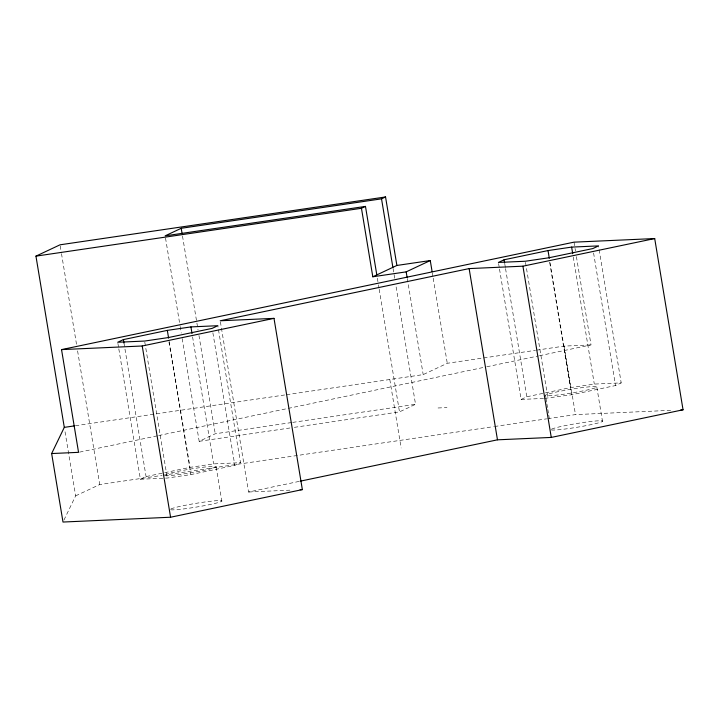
<?xml version="1.0" encoding="UTF-8"?>
<svg xmlns="http://www.w3.org/2000/svg" width="719" height="719" viewBox="0 0 719 719"><rect width="100%" height="100%" fill="white"/><g stroke="black" fill="none" stroke-linecap="round" stroke-linejoin="round"><path stroke-width="0.54" stroke-dasharray="3.6 2.7" d="M63.964 520.026L75.639 495.867L64.665 429.585M75.639 495.867L99.725 484.543L161.829 475.412M182.168 338.586L199.181 441.322L215.233 433.782L291.599 422.547M118.815 348.886L140.394 479.249L146.074 476.58L163.644 472.895M286.486 394.704L423.194 374.608L447.281 363.284L482.557 358.098M140.394 479.249L167.293 478.045L190.903 474.576L234.825 465.364L240.506 462.694L217.83 325.707M294.359 427.338L399.494 411.879L415.546 404.33L395.98 286.117M499.516 269.077L521.095 399.44L526.775 396.771L570.697 387.559L594.307 384.09L621.198 382.885L598.523 245.898M544.625 398.38L571.596 394.767L615.527 385.555L621.198 382.885M79.647 452.116L157.56 435.777M158.656 435.552L485.676 366.987M486.772 366.762L538.351 355.95M539.448 355.716L591.027 344.904L576.395 256.521M164.741 472.671L190.005 467.368L213.606 463.899L240.506 462.694M220.4 321.878L248.558 492.012L299.005 481.433M483.662 357.936L535.466 350.324M536.572 350.162L564.127 346.109L591.027 344.904M75.405 425.738L285.38 394.866M292.705 422.386L415.546 404.33M199.181 441.322L289.928 427.985M162.934 475.25L493.405 426.664M494.519 426.502L546.638 418.844M547.743 418.674L575.47 414.602L672.966 410.243M521.095 399.44L543.51 398.434M438.024 407.979L446.984 407.583M248.558 492.012L292.265 490.052M593.579 252.98L615.527 385.555M574.014 242.159L575.479 251.003M596.824 387.137L602.495 421.379M573.277 257.043L594.307 384.09M564.127 346.109L575.47 414.602M550.035 262.723L570.697 387.559M549.649 262.192L571.596 394.767M525.49 262.354L547.986 398.236M545.838 397.4L545.469 395.189A26.181 1.869 -9.4 0 1 563.867 390.543A26.181 1.869 -9.4 0 1 591.261 386.66L594.766 386.507A26.181 1.869 -9.4 0 1 584.592 390.57A26.181 1.869 -9.4 0 1 551.042 395.666L547.527 395.818A26.181 1.869 -9.4 0 1 545.631 395.657M546.018 398.506L546.746 402.919M546.934 404.024L547.662 408.446M547.842 409.551L548.579 413.964M548.759 415.07L549.307 418.386M504.828 264.197L505.376 267.513M505.556 268.618L526.775 396.771M498.6 263.549L499.328 267.971M432.281 272.699L433.018 277.112M433.198 278.217L447.281 363.284M407.287 278.496L423.194 374.608M393.05 268.448L394.704 278.388M377.367 278.199L378.275 283.726M378.464 284.832L379.012 288.148M379.192 289.254L399.494 411.879M389.806 379.515L401.148 448.009M212.878 332.798L234.825 465.364M182.5 236.03L198.04 329.931M198.956 335.458L215.233 433.782M216.14 466.937L221.812 501.188M192.575 336.852L213.606 463.899M165.523 238.052L179.975 325.33M180.154 326.435L181.251 333.059M169.154 341.426L190.005 467.368M168.956 342.01L190.903 474.576M144.798 342.163L167.293 478.045M123.947 342.909L146.074 476.58M117.898 343.367L118.635 347.78M60.216 245.916L61.313 252.549M61.501 253.654L76.681 345.345M77.589 350.872L99.725 484.543M164.948 475.475A26.181 1.869 -9.4 0 0 166.871 475.627L170.403 475.475A26.181 1.869 -9.4 0 0 203.98 470.361A26.181 1.869 -9.4 0 0 214.028 466.316L210.496 466.478A26.181 1.869 -9.4 0 0 166.323 474.27M170.619 509.717A26.181 1.869 -9.4 0 0 172.542 509.879L176.074 509.717A26.181 1.869 -9.4 0 0 209.651 504.612A26.181 1.869 -9.4 0 0 219.699 500.568L216.167 500.721A26.181 1.869 -9.4 0 0 185.583 505.223L179.84 506.428A26.181 1.869 -9.4 0 0 170.43 509.259M551.302 429.899A26.181 1.869 -9.4 0 0 553.199 430.061L556.713 429.908A26.181 1.869 -9.4 0 0 590.263 424.812A26.181 1.869 -9.4 0 0 600.437 420.75L596.923 420.903A26.181 1.869 -9.4 0 0 569.538 424.785A26.181 1.869 -9.4 0 0 551.14 429.432"/><path stroke-width="1.08" d="M300.102 481.2L497.476 439.821L551.266 437.422L683.05 409.794L654.703 238.555L522.92 266.183L469.13 268.591L220.212 320.773L274.002 318.364L302.357 489.603L170.574 517.231L62.993 522.039L51.651 453.545L64.297 427.374L35.95 256.135L60.037 244.811L385.546 196.961L396.888 265.455L372.802 276.779L361.459 208.285L365.477 206.398L376.81 274.892M385.546 196.961L381.528 198.848L181.215 228.291L165.163 235.841L365.477 206.398M123.398 339.593L117.718 342.262L144.618 341.058L168.219 337.588L212.15 328.376L217.83 325.707L190.93 326.911L167.32 330.381L123.398 339.593L123.947 342.909M372.802 276.779L406.181 271.863L430.268 260.548L432.101 271.593M504.091 259.775L498.42 262.444L525.31 261.249L548.921 257.77L592.842 248.567L598.523 245.898L571.623 247.102L548.022 250.572L504.091 259.775L504.639 263.091M51.651 453.545L78.551 452.341L61.537 349.605L574.014 242.159L654.703 238.555M61.537 349.605L142.227 345.992L274.002 318.364M35.95 256.135L361.459 208.285M396.888 265.455L430.268 260.548M64.297 427.374L74.3 425.9M680.812 409.893L683.05 409.794M300.111 489.702L302.357 489.603M571.623 247.102L572.728 253.726M548.022 250.572L549.298 258.301M522.92 266.183L551.266 437.422M469.13 268.591L497.476 439.821M406.181 271.863L407.098 277.39M381.528 198.848L392.871 267.342M181.215 228.291L182.132 233.819M190.93 326.911L192.027 333.544M167.32 330.381L168.606 338.119M142.227 345.992L170.574 517.231"/></g></svg>
